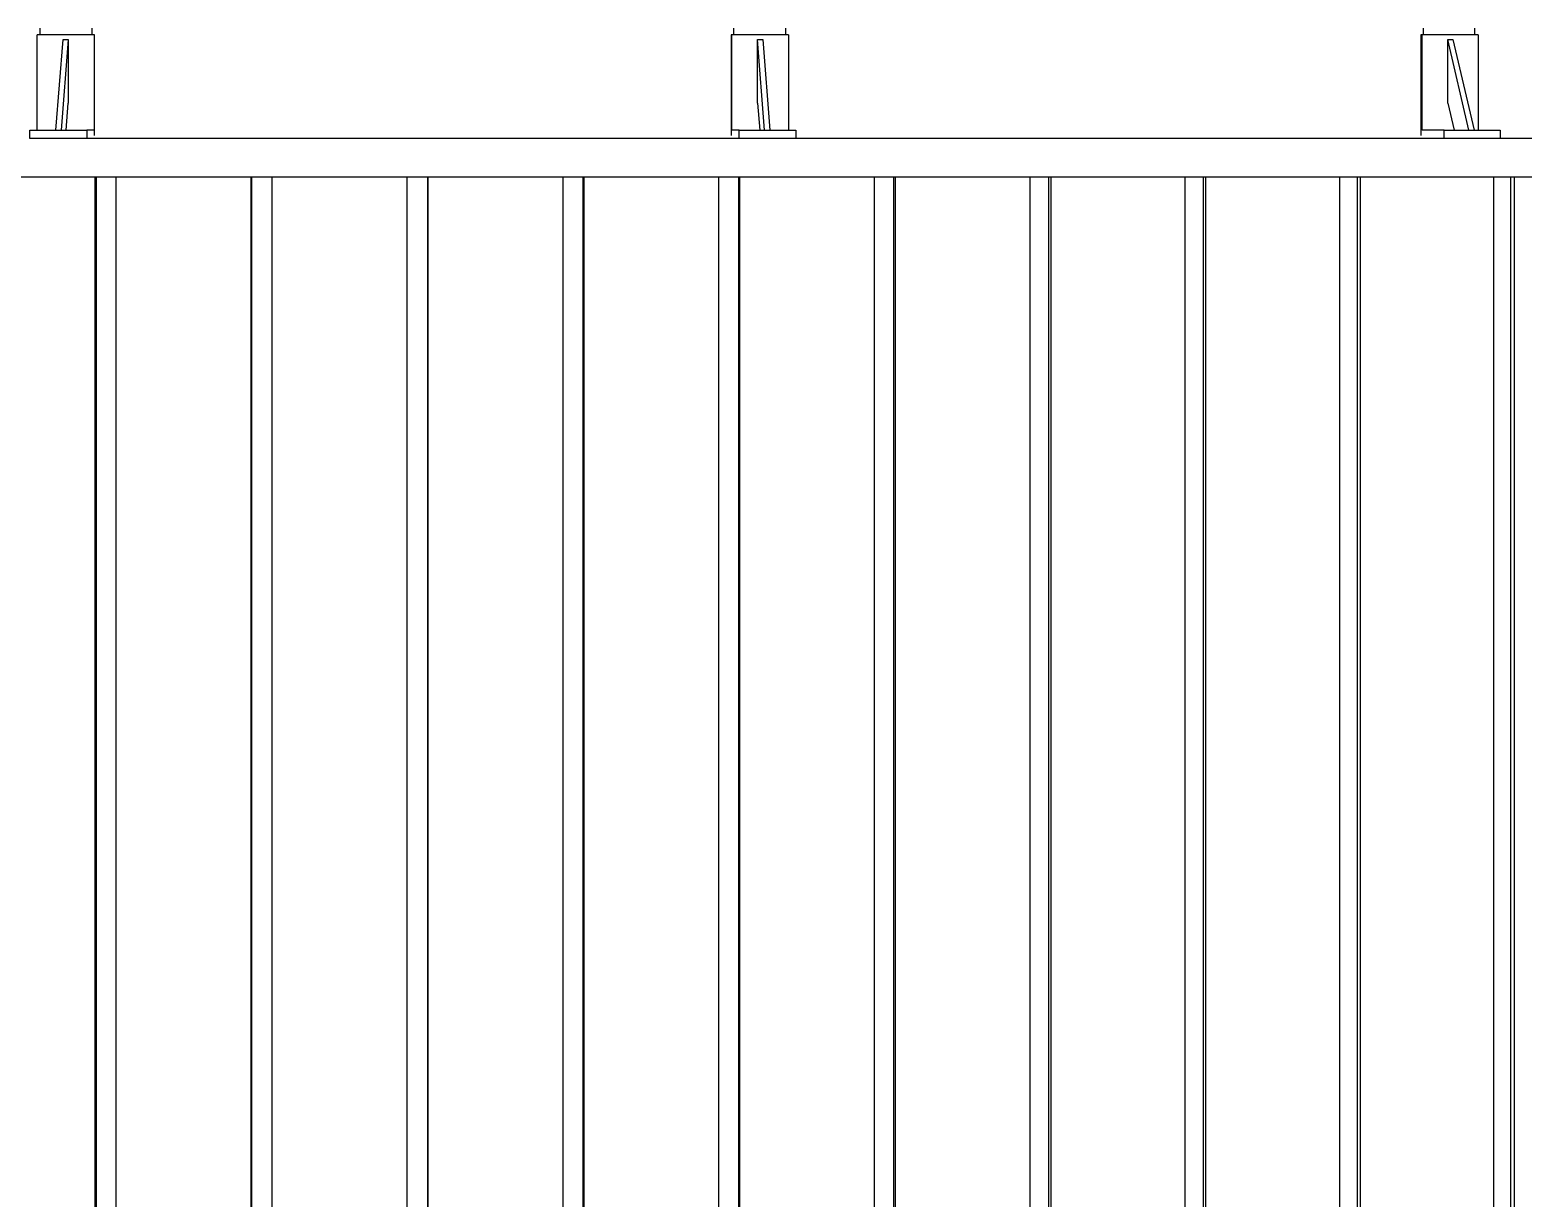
# Model space of a CAD drawing. Header units: millimetres. Extents: x 0 to 118900, y 0 to 84100.
# Drawn here: x 24198 to 27084, y 72588 to 74846 of the extents above; entities that cross this region are included whole.
import ezdxf

# ---------------------------------------------------------------- set-up
doc = ezdxf.new("R2010")
doc.units = ezdxf.units.MM
doc.header["$LTSCALE"] = 100
doc.layers.add('Visible', color=7, linetype='Continuous', lineweight=25)

msp = doc.modelspace()

# ---------------------------------------------------------------- linework, layer by layer
at = {"layer": 'Visible'}
for p, q in [((24218.51, 74836.18), (24218.51, 74849.01)), ((24318.35, 74849.01), (24318.35, 74836.18)), ((25558.59, 74836.18), (25558.59, 74849.01)), ((25658.43, 74849.01), (25658.43, 74836.18)), ((26890.87, 74836.18), (26890.87, 74849.01)), ((26989.46, 74849.01), (26989.46, 74836.18)), ((24322.45, 74836.18), (24212.62, 74836.18)), ((24212.62, 74652.18), (24212.62, 74836.18)), ((24248.81, 74652.18), (24262.54, 74827.18)), ((24272.52, 74827.18), (24258.8, 74652.18)), ((24262.54, 74827.18), (24272.52, 74827.18)), ((24272.52, 74827.18), (24272.52, 74704.29)), ((24323.34, 74836.18), (24322.45, 74836.18)), ((24322.45, 74836.18), (24322.45, 74652.18)), ((24323.34, 74641.9), (24323.34, 74836.18)), ((25553.6, 74836.18), (25553.6, 74641.9)), ((25554.5, 74836.18), (25553.6, 74836.18)), ((25664.32, 74836.18), (25554.5, 74836.18)), ((25554.5, 74652.18), (25554.5, 74836.18)), ((25604.42, 74827.18), (25614.4, 74827.18)), ((25618.17, 74652.18), (25604.42, 74827.18)), ((25604.42, 74704.29), (25604.42, 74827.18)), ((25614.4, 74827.18), (25628.15, 74652.18)), ((25664.32, 74836.18), (25664.32, 74652.18)), ((26885.94, 74836.18), (26885.94, 74641.9)), ((26888.62, 74836.18), (26885.94, 74836.18)), ((26997.07, 74836.18), (26888.62, 74836.18)), ((26888.62, 74652.18), (26888.62, 74836.18)), ((26937.91, 74827.18), (26947.77, 74827.18)), ((26978.96, 74652.18), (26937.91, 74827.18)), ((26937.91, 74704.29), (26937.91, 74827.18)), ((26947.77, 74827.18), (26988.82, 74652.18)), ((26997.07, 74836.18), (26997.07, 74652.18)), ((24268.44, 74652.18), (24272.52, 74704.29)), ((25604.42, 74704.29), (25608.51, 74652.18)), ((26937.91, 74704.29), (26950.14, 74652.18)), ((24198.39, 74652.18), (24308.22, 74652.18)), ((24198.39, 74636.18), (24198.39, 74652.18)), ((24322.45, 74652.18), (24308.22, 74652.18)), ((24308.22, 74652.18), (24308.22, 74636.18)), ((25568.75, 74652.18), (25554.5, 74652.18)), ((25568.75, 74652.18), (25678.58, 74652.18)), ((25568.75, 74636.18), (25568.75, 74652.18)), ((25678.58, 74652.18), (25678.58, 74636.18)), ((26931.18, 74652.18), (26888.62, 74652.18)), ((26931.18, 74652.18), (27039.62, 74652.18)), ((26931.18, 74636.18), (26931.18, 74652.18)), ((27039.62, 74652.18), (27039.62, 74636.18)), ((24308.22, 74636.18), (24198.39, 74636.18)), ((25568.74, 74636.18), (24308.22, 74636.18)), ((24308.22, 74636.18), (24308.22, 74636.18)), ((25568.74, 74636.18), (25568.75, 74636.18)), ((25678.58, 74636.18), (25568.75, 74636.18)), ((26931.16, 74636.18), (25678.58, 74636.18)), ((26931.16, 74636.18), (26931.18, 74636.18)), ((27039.62, 74636.18), (26931.18, 74636.18)), ((28268.51, 74636.18), (27039.62, 74636.18)), ((34038.88, 74561.18), (17233.07, 74561.18)), ((24324.64, 52899.68), (24324.64, 74561.18)), ((24326.34, 74561.18), (24326.34, 52899.68)), ((24364.59, 74561.18), (24364.59, 52899.68)), ((24625.83, 52899.68), (24625.83, 74561.18)), ((24626.67, 74561.18), (24626.67, 52899.68)), ((24665.82, 74561.18), (24665.82, 52899.68)), ((24927.22, 52899.68), (24927.22, 74561.18)), ((24967.19, 52899.68), (24967.19, 74561.18)), ((24967.22, 74561.18), (24967.22, 52899.68)), ((25228.61, 52899.68), (25228.61, 74561.18)), ((25267.71, 52899.68), (25267.71, 74561.18)), ((25268.6, 74561.18), (25268.6, 52899.68)), ((25529.83, 52899.68), (25529.83, 74561.18)), ((25568.02, 52899.68), (25568.02, 74561.18)), ((25569.78, 74561.18), (25569.78, 52899.68)), ((25830.68, 52899.68), (25830.68, 74561.18)), ((25867.94, 52899.68), (25867.94, 74561.18)), ((25870.57, 74561.18), (25870.57, 52899.68)), ((26130.98, 52899.68), (26130.98, 74561.18)), ((26167.3, 52899.68), (26167.3, 74561.18)), ((26170.79, 74561.18), (26170.79, 52899.68)), ((26430.56, 52899.68), (26430.56, 74561.18)), ((26465.91, 52899.68), (26465.91, 74561.18)), ((26470.25, 74561.18), (26470.25, 52899.68)), ((26729.22, 52899.68), (26729.22, 74561.18)), ((26763.58, 52899.68), (26763.58, 74561.18)), ((26768.78, 74561.18), (26768.78, 52899.68)), ((27026.79, 52899.68), (27026.79, 74561.18)), ((27060.13, 52899.68), (27060.13, 74561.18)), ((27066.19, 74561.18), (27066.19, 52899.68))]:
    msp.add_line(p, q, dxfattribs=at)

doc.saveas('drawing.dxf')
